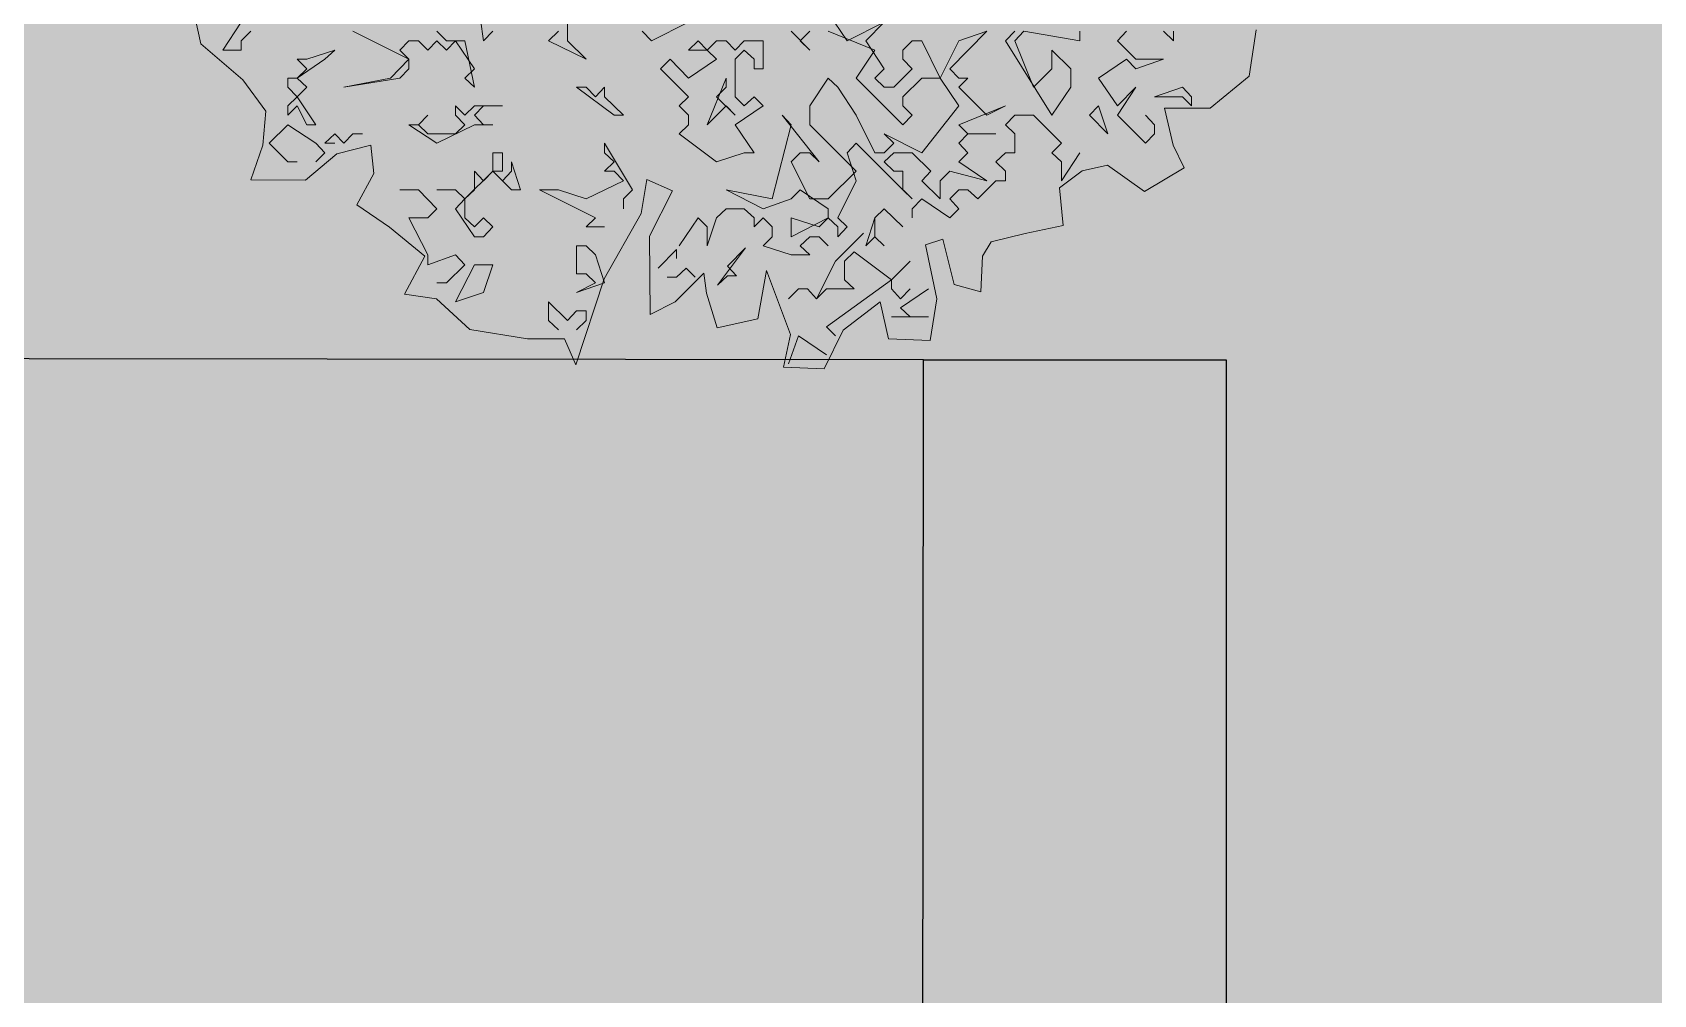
# Model space of a CAD drawing. Header units: millimetres. Extents: x 3866 to 35600, y -8896 to 9491.
# Drawn here: x 33085.051 to 33087.704, y -6656.24 to -6654.666 of the extents above; entities that cross this region are included whole.
import ezdxf

# ---------------------------------------------------------------- set-up
doc = ezdxf.new("R2010")
doc.units = ezdxf.units.MM
for name, color, linetype in [('ВДМ', 7, 'Continuous'), ('КУЩІ', 108, 'Continuous'), ('майданчики заливка', 7, 'Continuous')]:
    doc.layers.add(name, color=color, linetype=linetype)
doc.layers.add('Интерьер - Мебель_Ном_пера__4', color=7, linetype='Continuous', lineweight=20, true_color=0x029e21)

# ---------------------------------------------------------------- blocks, each defined once
blk = doc.blocks.new('Дерево лиственное 02 11_24')
at = {"layer": 'Интерьер - Мебель_Ном_пера__4', "linetype": 'Continuous'}
for p, q in [((-3000, -2991), (-2886, -3813)), ((-6424, -3849), (-6540, -3337)), ((-5922, -3577), (-6150, -3927)), ((-1836, -3813), (-1836, -3577)), ((-786, -3813), (-322, -3577)), ((1664, -3813), (1428, -3463)), ((2128, -3577), (1664, -3813)), ((1900, -3813), (2128, -3577)), ((-5899, -4299), (-6424, -3849)), ((-5922, -3813), (-5800, -3691)), ((-5922, -3927), (-5922, -3813)), ((-4522, -3691), (-3822, -4041)), ((-3936, -3927), (-3822, -3813)), ((-3822, -3813), (-3700, -3813)), ((-3700, -3813), (-3586, -3927)), ((-3586, -3927), (-3472, -3813)), ((-3350, -3813), (-3472, -3691)), ((-3472, -3813), (-3350, -3927)), ((-3350, -3927), (-3236, -3813)), ((-3122, -3813), (-3350, -3813)), ((-3236, -3813), (-3000, -4163)), ((-3000, -4391), (-3122, -3813)), ((-2886, -3813), (-2772, -3691)), ((-1950, -3691), (-2072, -3813)), ((-2072, -3813), (-1600, -4041)), ((-1600, -4041), (-1836, -3813)), ((-900, -3691), (-786, -3813)), ((-200, -3813), (-322, -3927)), ((-86, -3927), (-200, -3813)), ((28, -3813), (-86, -3927)), ((150, -3813), (28, -3813)), ((264, -3927), (150, -3813)), ((378, -3813), (264, -3927)), ((614, -3813), (378, -3813)), ((614, -4163), (614, -3813)), ((964, -3691), (1200, -3927)), ((1078, -3813), (1200, -3691)), ((1200, -3927), (1078, -3813)), ((1428, -3691), (2014, -3927)), ((2128, -4163), (1900, -3813)), ((2478, -3813), (2364, -3927)), ((2600, -3813), (2478, -3813)), ((2828, -4277), (2600, -3813)), ((3064, -3813), (2828, -4277)), ((2950, -4163), (3414, -3691)), ((3414, -3691), (3064, -3813)), ((3764, -3691), (3650, -3813)), ((3650, -3813), (4228, -4741)), ((3764, -3813), (3878, -3691)), ((4000, -4391), (3764, -3813)), ((3878, -3691), (4578, -3813)), ((4578, -3813), (4578, -3691)), ((5050, -3813), (5164, -3691)), ((5278, -4041), (5050, -3813)), ((5628, -3691), (5750, -3813)), ((5750, -3813), (5750, -3691)), ((6786, -3676), (6698, -4256)), ((-6150, -3927), (-5922, -3927)), ((-5222, -4277), (-4872, -4041)), ((-5100, -4041), (-5222, -4041)), ((-5222, -4041), (-5100, -4163)), ((-4750, -3927), (-5100, -4041)), ((-4872, -4041), (-4750, -3927)), ((-3822, -4041), (-4050, -4277)), ((-3822, -4041), (-3936, -3927)), ((-3822, -4163), (-3822, -4041)), ((-550, -4041), (-672, -4163)), ((-322, -4277), (-550, -4041)), ((-322, -3927), (-86, -3927)), ((28, -4041), (-322, -4277)), ((-86, -3927), (28, -4041)), ((264, -4041), (378, -3927)), ((264, -4513), (264, -4041)), ((378, -3927), (500, -4041)), ((500, -4041), (500, -4163)), ((2014, -3927), (1778, -4277)), ((2364, -3927), (2364, -4041)), ((2364, -4041), (2478, -4163)), ((4464, -4163), (4228, -3927)), ((4228, -3927), (4228, -4163)), ((4814, -4277), (5164, -4041)), ((5164, -4041), (5278, -4163)), ((5278, -4163), (5628, -4041)), ((5628, -4041), (5278, -4041)), ((-5100, -4163), (-5222, -4277)), ((-3936, -4277), (-3822, -4163)), ((-3000, -4163), (-3122, -4277)), ((-672, -4163), (-322, -4513)), ((500, -4163), (614, -4163)), ((2014, -4277), (2128, -4163)), ((2478, -4163), (2250, -4391)), ((3064, -4277), (2950, -4163)), ((4228, -4163), (4000, -4391)), ((4464, -4391), (4464, -4163)), ((6698, -4256), (6209, -4655)), ((-5614, -4690), (-5899, -4299)), ((-5222, -4277), (-5336, -4277)), ((-5336, -4277), (-5336, -4391)), ((-5336, -4391), (-5222, -4513)), ((-5100, -4391), (-5222, -4277)), ((-5222, -4513), (-5100, -4391)), ((-4050, -4277), (-4636, -4391)), ((-4636, -4391), (-3936, -4277)), ((-3122, -4277), (-3000, -4391)), ((-1600, -4391), (-1722, -4391)), ((-1722, -4391), (-1250, -4741)), ((-1486, -4513), (-1600, -4391)), ((-1372, -4391), (-1486, -4513)), ((-1372, -4513), (-1372, -4391)), ((150, -4277), (-86, -4863)), ((28, -4513), (150, -4391)), ((150, -4391), (150, -4277)), ((1428, -4277), (1200, -4627)), ((1550, -4391), (1428, -4277)), ((1778, -4741), (1550, -4391)), ((1778, -4277), (2364, -4863)), ((2128, -4391), (2014, -4277)), ((2250, -4391), (2128, -4391)), ((2364, -4513), (2600, -4277)), ((2600, -4277), (2828, -4277)), ((2828, -4277), (3064, -4627)), ((3064, -4391), (3178, -4277)), ((3178, -4277), (3064, -4277)), ((3414, -4741), (3064, -4391)), ((4228, -4741), (4464, -4391)), ((5050, -4627), (4814, -4277)), ((5050, -4741), (5278, -4391)), ((5278, -4391), (5050, -4627)), ((5864, -4391), (5514, -4513)), ((5978, -4513), (5864, -4391)), ((-5222, -4513), (-5336, -4627)), ((-5336, -4627), (-5336, -4741)), ((-5336, -4741), (-5222, -4627)), ((-4986, -4863), (-5222, -4513)), ((-5222, -4627), (-5100, -4863)), ((-3122, -4741), (-3236, -4627)), ((-3236, -4627), (-3236, -4741)), ((-3000, -4627), (-3122, -4741)), ((-3000, -4741), (-2886, -4627)), ((-2650, -4627), (-3000, -4627)), ((-2886, -4627), (-2650, -4627)), ((-1136, -4741), (-1372, -4513)), ((-322, -4513), (-436, -4627)), ((-436, -4627), (-322, -4741)), ((-86, -4863), (150, -4627)), ((264, -4741), (28, -4513)), ((150, -4627), (264, -4741)), ((378, -4627), (264, -4513)), ((264, -4863), (614, -4627)), ((500, -4513), (378, -4627)), ((614, -4627), (500, -4513)), ((1200, -4627), (1200, -4863)), ((2364, -4627), (2364, -4513)), ((2478, -4741), (2364, -4627)), ((3064, -4627), (2600, -5213)), ((3064, -4863), (3650, -4627)), ((3650, -4627), (3414, -4741)), ((4814, -4627), (4700, -4741)), ((4928, -4977), (4814, -4627)), ((5514, -4513), (5864, -4513)), ((6209, -4655), (5639, -4655)), ((5639, -4655), (5746, -5118)), ((5864, -4513), (5978, -4627)), ((5978, -4627), (5978, -4513)), ((-5650, -5118), (-5614, -4690)), ((-5572, -5091), (-5336, -4863)), ((-5336, -4863), (-4986, -5091)), ((-5100, -4863), (-4986, -4863)), ((-3700, -4863), (-3822, -4863)), ((-3822, -4863), (-3472, -5091)), ((-3700, -4863), (-3586, -4741)), ((-3586, -4741), (-3700, -4863)), ((-3586, -4977), (-3700, -4863)), ((-3472, -5091), (-3000, -4863)), ((-3236, -4741), (-3122, -4863)), ((-3122, -4863), (-3236, -4977)), ((-2886, -4863), (-3000, -4741)), ((-3000, -4863), (-2772, -4863)), ((-2772, -4863), (-2886, -4863)), ((-1250, -4741), (-1136, -4741)), ((-322, -4863), (-436, -4977)), ((-322, -4741), (-322, -4863)), ((500, -5213), (264, -4863)), ((964, -4863), (728, -5791)), ((1314, -5327), (850, -4741)), ((850, -4741), (964, -4863)), ((1200, -4863), (1778, -5441)), ((2014, -5213), (1778, -4741)), ((2364, -4863), (2478, -4741)), ((3178, -4977), (3064, -4863)), ((3650, -4863), (3764, -4741)), ((3764, -4977), (3650, -4863)), ((3764, -4741), (4000, -4741)), ((4000, -4741), (4350, -5091)), ((4700, -4741), (4928, -4977)), ((5400, -5091), (5050, -4741)), ((5400, -4741), (5514, -4863)), ((5514, -4863), (5514, -4977)), ((-4750, -4977), (-4872, -5091)), ((-4636, -5091), (-4750, -4977)), ((-4522, -4977), (-4636, -5091)), ((-4400, -4977), (-4522, -4977)), ((-3236, -4977), (-3586, -4977)), ((-436, -4977), (28, -5327)), ((2600, -5213), (2128, -4977)), ((2128, -4977), (2250, -5091)), ((3064, -5091), (3178, -4977)), ((3178, -4977), (3528, -4977)), ((3528, -4977), (3178, -4977)), ((3764, -5213), (3764, -4977)), ((5514, -4977), (5400, -5091)), ((-5801, -5550), (-5650, -5118)), ((-5336, -5327), (-5572, -5091)), ((-4724, -5225), (-5116, -5556)), ((-4986, -5091), (-4872, -5213)), ((-4872, -5213), (-4986, -5327)), ((-4872, -5091), (-4750, -5091)), ((-4297, -5118), (-4724, -5225)), ((-4261, -5474), (-4297, -5118)), ((-2650, -5213), (-2772, -5213)), ((-2772, -5213), (-2772, -5441)), ((-2650, -5441), (-2650, -5213)), ((-1022, -5677), (-1372, -5091)), ((-1372, -5091), (-1372, -5213)), ((-1372, -5213), (-1250, -5327)), ((28, -5327), (378, -5213)), ((378, -5213), (500, -5213)), ((964, -5327), (1078, -5213)), ((1078, -5213), (1200, -5213)), ((1200, -5213), (1314, -5327)), ((1664, -5213), (1778, -5091)), ((1778, -5563), (1664, -5213)), ((1778, -5091), (2250, -5563)), ((2128, -5213), (2014, -5213)), ((2250, -5091), (2128, -5213)), ((2128, -5327), (2250, -5213)), ((2250, -5213), (2478, -5213)), ((2478, -5213), (2714, -5441)), ((3178, -5213), (3064, -5091)), ((3064, -5327), (3178, -5213)), ((3528, -5327), (3650, -5213)), ((3650, -5213), (3764, -5213)), ((4350, -5091), (4228, -5213)), ((4228, -5213), (4350, -5327)), ((4350, -5563), (4578, -5213)), ((5746, -5118), (5885, -5400)), ((-5222, -5327), (-5336, -5327)), ((-4475, -5866), (-4261, -5474)), ((-3122, -5791), (-2772, -5441)), ((-2886, -5563), (-3000, -5441)), ((-3000, -5441), (-3000, -5677)), ((-2772, -5441), (-2886, -5563)), ((-2772, -5441), (-2536, -5677)), ((-2650, -5563), (-2772, -5441)), ((-2772, -5441), (-2650, -5441)), ((-2536, -5441), (-2650, -5563)), ((-2422, -5677), (-2536, -5327)), ((-2536, -5327), (-2536, -5441)), ((-1250, -5327), (-1372, -5441)), ((-1372, -5441), (-1250, -5441)), ((-1250, -5441), (-1136, -5563)), ((1200, -5791), (964, -5327)), ((1778, -5441), (1428, -5791)), ((2250, -5441), (2128, -5327)), ((2364, -5441), (2250, -5441)), ((2364, -5677), (2364, -5441)), ((2714, -5441), (2600, -5563)), ((2828, -5563), (2950, -5441)), ((2950, -5441), (3414, -5563)), ((3414, -5563), (3064, -5327)), ((3650, -5441), (3528, -5327)), ((3650, -5563), (3650, -5441)), ((4607, -5438), (4322, -5652)), ((4350, -5327), (4350, -5563)), ((4927, -5367), (4607, -5438)), ((5387, -5697), (4927, -5367)), ((5885, -5400), (5387, -5697)), ((-5116, -5556), (-5801, -5550)), ((-3936, -5677), (-3700, -5677)), ((-3700, -5677), (-3472, -5913)), ((-3236, -5677), (-3472, -5677)), ((-3472, -5677), (-3236, -5677)), ((-3122, -5791), (-3236, -5677)), ((-3236, -5677), (-3122, -5791)), ((-3000, -5677), (-3122, -5791)), ((-2536, -5677), (-2422, -5677)), ((-1950, -5677), (-2186, -5677)), ((-2186, -5677), (-1486, -6027)), ((-1600, -5791), (-1950, -5677)), ((-1136, -5563), (-1600, -5791)), ((-1136, -5791), (-1022, -5677)), ((-842, -5545), (-913, -5972)), ((-522, -5687), (-842, -5545)), ((728, -5791), (150, -5677)), ((150, -5677), (614, -5913)), ((964, -5791), (1078, -5677)), ((1078, -5677), (1428, -5913)), ((1550, -6027), (1778, -5563)), ((2250, -5563), (2478, -5791)), ((2478, -5791), (2364, -5677)), ((2600, -5563), (2828, -5791)), ((2828, -5791), (2828, -5563)), ((2950, -5791), (3064, -5677)), ((3064, -5677), (3178, -5677)), ((3178, -5677), (3300, -5791)), ((3300, -5791), (3528, -5563)), ((3528, -5563), (3650, -5563)), ((4322, -5652), (4370, -6124)), ((-4064, -6145), (-4475, -5866)), ((-3122, -5791), (-3236, -5913)), ((-3122, -6027), (-3122, -5791)), ((-1136, -5913), (-1136, -5791)), ((-807, -6257), (-522, -5687)), ((614, -5913), (964, -5791)), ((1428, -5791), (1200, -5791)), ((2478, -5913), (2600, -5791)), ((2600, -5791), (2950, -6027)), ((3064, -5913), (2950, -5791)), ((-3586, -6027), (-3822, -6027)), ((-3822, -6027), (-3586, -6491)), ((-3472, -5913), (-3586, -6027)), ((-3236, -5913), (-3000, -6263)), ((-3000, -6141), (-3122, -6027)), ((-2886, -6027), (-3000, -6141)), ((-2772, -6141), (-2886, -6027)), ((-1486, -6027), (-1600, -6141)), ((-913, -5972), (-1376, -6791)), ((-436, -6377), (-200, -6027)), ((-200, -6027), (-86, -6141)), ((-86, -6377), (28, -6027)), ((28, -6027), (150, -5913)), ((150, -5913), (378, -5913)), ((378, -5913), (500, -6027)), ((500, -6027), (500, -6141)), ((500, -6141), (614, -6027)), ((614, -6027), (728, -6141)), ((1314, -6141), (964, -6027)), ((964, -6027), (964, -6263)), ((964, -6263), (1428, -6027)), ((1428, -6027), (1314, -6141)), ((1428, -5913), (1428, -6027)), ((1428, -6027), (1550, -6141)), ((1664, -6141), (1550, -6027)), ((2014, -6027), (1900, -6377)), ((2014, -6027), (2128, -5913)), ((2128, -5913), (2014, -6027)), ((2014, -6263), (2014, -6027)), ((2128, -5913), (2364, -6141)), ((2364, -6141), (2128, -5913)), ((2478, -6027), (2478, -5913)), ((2950, -6027), (3064, -5913)), ((-3620, -6507), (-4064, -6145)), ((-3000, -6263), (-2886, -6263)), ((-2886, -6263), (-2772, -6141)), ((-1600, -6141), (-1372, -6141)), ((-800, -7235), (-807, -6257)), ((-86, -6141), (-86, -6377)), ((728, -6263), (614, -6377)), ((728, -6141), (728, -6263)), ((1078, -6377), (1200, -6263)), ((1200, -6263), (1314, -6263)), ((1314, -6263), (1428, -6377)), ((1869, -6217), (1519, -6567)), ((1550, -6141), (1550, -6263)), ((1550, -6263), (1664, -6141)), ((1900, -6377), (2014, -6263)), ((2128, -6377), (2014, -6263)), ((2014, -6263), (2128, -6377)), ((3894, -6222), (3467, -6329)), ((4370, -6124), (3894, -6222)), ((-3586, -6491), (-3586, -6613)), ((-3586, -6613), (-3236, -6491)), ((-3236, -6491), (-3122, -6613)), ((-1600, -6377), (-1722, -6377)), ((-1722, -6377), (-1722, -6727)), ((-1486, -6491), (-1600, -6377)), ((-1372, -6841), (-1486, -6491)), ((-472, -6421), (-699, -6658)), ((-472, -6535), (-472, -6421)), ((394, -6404), (44, -6868)), ((167, -6632), (394, -6404)), ((614, -6377), (964, -6491)), ((964, -6491), (1200, -6491)), ((1200, -6491), (1078, -6377)), ((1633, -6567), (1755, -6453)), ((1755, -6453), (2219, -6803)), ((2862, -6293), (2648, -6364)), ((2648, -6364), (2790, -7041)), ((3004, -6863), (2862, -6293)), ((3467, -6329), (3360, -6507)), ((-3878, -6984), (-3620, -6507)), ((-3122, -6613), (-3350, -6841)), ((-3000, -6613), (-3236, -7077)), ((-2772, -6613), (-3000, -6613)), ((-2886, -6963), (-2772, -6613)), ((-472, -6771), (-349, -6658)), ((-349, -6658), (-236, -6771)), ((280, -6754), (167, -6632)), ((654, -6685), (547, -7290)), ((957, -7485), (654, -6685)), ((1519, -6567), (1283, -7040)), ((1633, -6803), (1633, -6567)), ((2219, -6803), (2455, -6567)), ((3360, -6507), (3339, -6953)), ((-3350, -6841), (-3472, -6841)), ((-1376, -6791), (-1730, -7866)), ((-1722, -6727), (-1600, -6727)), ((-1486, -6841), (-1722, -6963)), ((-1722, -6963), (-1372, -6841)), ((-1600, -6727), (-1486, -6841)), ((-586, -6771), (-472, -6771)), ((-130, -6720), (-486, -7076)), ((-94, -6970), (-130, -6720)), ((44, -6868), (167, -6754)), ((167, -6754), (280, -6754)), ((2219, -6803), (1405, -7390)), ((1755, -6917), (1633, -6803)), ((2219, -6917), (2219, -6803)), ((3339, -6953), (3004, -6863)), ((-3477, -7041), (-3878, -6984)), ((-3059, -7423), (-3477, -7041)), ((-3236, -7077), (-2886, -6963)), ((-1836, -7313), (-2072, -7077)), ((-2072, -7077), (-2072, -7313)), ((-486, -7076), (-800, -7235)), ((37, -7402), (-94, -6970)), ((1055, -6917), (933, -7040)), ((1169, -6917), (1055, -6917)), ((1055, -6917), (1169, -6917)), ((1283, -7040), (1169, -6917)), ((1169, -6917), (1283, -7040)), ((1283, -7040), (1405, -6917)), ((1405, -6917), (1755, -6917)), ((2078, -7076), (1615, -7433)), ((2185, -7539), (2078, -7076)), ((2333, -7040), (2219, -6917)), ((2455, -6917), (2333, -7040)), ((2333, -7153), (2683, -6917)), ((2790, -7041), (2703, -7563)), ((-1722, -7191), (-1836, -7313)), ((-1600, -7191), (-1722, -7191)), ((-1600, -7313), (-1600, -7191)), ((547, -7290), (37, -7402)), ((2219, -7267), (2683, -7267)), ((2455, -7267), (2333, -7153)), ((2683, -7267), (2455, -7267)), ((-2338, -7539), (-3059, -7423)), ((-2072, -7313), (-1950, -7427)), ((-1722, -7427), (-1600, -7313)), ((867, -7895), (957, -7485)), ((1055, -7503), (933, -7853)), ((1405, -7740), (1055, -7503)), ((1615, -7433), (1377, -7917)), ((1405, -7390), (1519, -7503)), ((-1875, -7539), (-2338, -7539)), ((-1730, -7866), (-1875, -7539)), ((2703, -7563), (2185, -7539)), ((1377, -7917), (867, -7895))]:
    blk.add_line(p, q, dxfattribs=at)

msp = doc.modelspace()

# ---------------------------------------------------------------- hatches: boundary and pattern name
at = {"layer": 'ВДМ', "transparency": 33554585}
h = msp.add_hatch(color=9, dxfattribs=at)
h.dxf.hatch_style = 1
h.paths.add_polyline_path([(33080.7621, -6658.1363), (33086.5068, -6658.1416), (33086.503, -6661.6807), (33086.503, -6662.9975), (33083.7621, -6662.9975, -0.414214), (33080.7621, -6659.9975)], flags=16)
edge = h.paths.add_edge_path()
edge.add_line((33082.4389, -6648.3459), (33087.6464, -6648.3446))
edge.add_line((33087.6464, -6648.3446), (33087.6464, -6647.6225))
edge.add_line((33087.6464, -6647.6225), (33082.7621, -6647.6225))
edge.add_arc((33082.7621, -6650.6225), 3, 90, 180)
edge.add_line((33079.7621, -6650.6225), (33079.7621, -6660.9975))
edge.add_arc((33082.7621, -6660.9975), 3, 180, 270)
edge.add_line((33082.7621, -6663.9975), (33087.0049, -6663.9975))
edge.add_line((33087.0049, -6663.9975), (33087.0049, -6662.9975))
edge.add_line((33087.0049, -6662.9975), (33087.0049, -6655.2016))
edge.add_line((33087.0049, -6655.2016), (33086.5094, -6655.2016))
edge.add_line((33086.5094, -6655.2016), (33086.5068, -6657.6416))
edge.add_line((33086.5068, -6657.6416), (33080.7621, -6657.6363))
edge.add_line((33080.7621, -6657.6363), (33080.7621, -6651.6225))
edge.add_arc((33083.7621, -6651.6225), 3, 116.1696, 180, ccw=False)
edge.add_line((33082.439, -6648.93), (33082.4389, -6648.3459))
at = {"layer": 'ВДМ', "true_color": 0x139b48, "transparency": 33554585}
h = msp.add_hatch(color=114, dxfattribs=at)
h.dxf.hatch_style = 1
h.paths.add_polyline_path([(33122.3871, -6661.1225), (33110.2621, -6661.1225), (33099.8871, -6661.1225), (33099.8871, -6662.9975), (33122.3871, -6662.9975)], flags=17)
h.paths.add_polyline_path([(33081.6268, -6658.1371), (33080.7621, -6658.1363), (33080.7621, -6659.9975, 0.414214), (33083.7621, -6662.9975), (33086.503, -6662.9975), (33086.503, -6661.6807, -0.500594)])
edge = h.paths.add_edge_path()
edge.add_line((33145.7266, -6648.9145), (33082.439, -6648.93))
edge.add_arc((33083.7621, -6651.6225), 3, 116.1696, 151.1672)
edge.add_line((33081.134, -6650.1757), (33132.7621, -6650.1757))
edge.add_line((33132.7621, -6650.1757), (33132.7621, -6653.1757))
edge.add_line((33132.7621, -6653.1757), (33080.7621, -6653.1757))
edge.add_line((33080.7621, -6653.1757), (33080.7621, -6657.6363))
edge.add_line((33080.7621, -6657.6363), (33081.6268, -6657.6371))
edge.add_line((33081.6268, -6657.6371), (33081.6294, -6655.1963))
edge.add_line((33081.6294, -6655.1963), (33086.5094, -6655.2016))
edge.add_line((33086.5094, -6655.2016), (33087.0049, -6655.2016))
edge.add_line((33087.0049, -6655.2016), (33087.0049, -6662.9975))
edge.add_line((33087.0049, -6662.9975), (33098.1371, -6662.9975))
edge.add_line((33098.1371, -6662.9975), (33098.1371, -6661.1225))
edge.add_line((33098.1371, -6661.1225), (33087.7621, -6661.1225))
edge.add_line((33087.7621, -6661.1225), (33087.7621, -6653.6225))
edge.add_line((33087.7621, -6653.6225), (33110.2621, -6653.6225))
edge.add_line((33110.2621, -6653.6225), (33132.7621, -6653.6225))
edge.add_line((33132.7621, -6653.6225), (33132.7621, -6661.1225))
edge.add_line((33132.7621, -6661.1225), (33124.1371, -6661.1225))
edge.add_line((33124.1371, -6661.1225), (33124.1371, -6662.9975))
edge.add_line((33124.1371, -6662.9975), (33137.8474, -6662.9975))
edge.add_line((33137.8474, -6662.9975), (33137.8474, -6656.7684))
edge.add_line((33137.8474, -6656.7684), (33145.7266, -6656.7684))
edge.add_line((33145.7266, -6656.7684), (33145.7266, -6654.0411))
edge.add_line((33145.7266, -6654.0411), (33140.8466, -6654.0411))
edge.add_line((33140.8466, -6654.0411), (33140.8466, -6649.1611))
edge.add_line((33140.8466, -6649.1611), (33145.7266, -6649.1611))
edge.add_line((33145.7266, -6649.1611), (33145.7266, -6648.9145))
at = {"layer": 'майданчики заливка', "transparency": 33554585}
h = msp.add_hatch(color=13, dxfattribs=at)
h.dxf.hatch_style = 1
h.paths.add_polyline_path([(33081.2621, -6697.8286), (33084.5364, -6699.4397, 1.535529)])
h.paths.add_polyline_path([(33086.5068, -6658.1416), (33081.6268, -6658.1371, 0.500594), (33086.503, -6661.6807)])
h.paths.add_polyline_path([(33086.5094, -6655.2016), (33081.6294, -6655.1963), (33081.6268, -6657.6371), (33086.5068, -6657.6416)])
h.paths.add_polyline_path([(33100.293, -6700.8977), (33097.5979, -6699.5799), (33096.2801, -6702.2749), (33098.9752, -6703.5927)])
h.paths.add_polyline_path([(33131.1971, -6694.4819), (33128.8896, -6693.6888), (33127.3033, -6698.3037), (33129.6095, -6699.0964)])
h.paths.add_polyline_path([(33133.5044, -6695.2757), (33131.1971, -6694.4819), (33129.6108, -6699.0969), (33131.9168, -6699.8902)])

# ---------------------------------------------------------------- linework, layer by layer
for points in [[(33086.5068, -6657.6416), (33086.5094, -6655.2016), (33081.6294, -6655.1963), (33081.6268, -6657.6363)], [(33086.5094, -6655.2016), (33087.0049, -6655.2016)], [(33087.0049, -6655.2016), (33087.0049, -6662.9975)]]:
    msp.add_lwpolyline(points)

# ---------------------------------------------------------------- block references
at = {"layer": 'КУЩІ', "linetype": 'Continuous', "xscale": 0.0001307448670890075, "yscale": 0.0001307448670890075, "zscale": 0.0001307448670890075}
msp.add_blockref('Дерево лиственное 02 11_24', (33086.1665, -6654.1813), dxfattribs=at)

doc.saveas('drawing.dxf')
